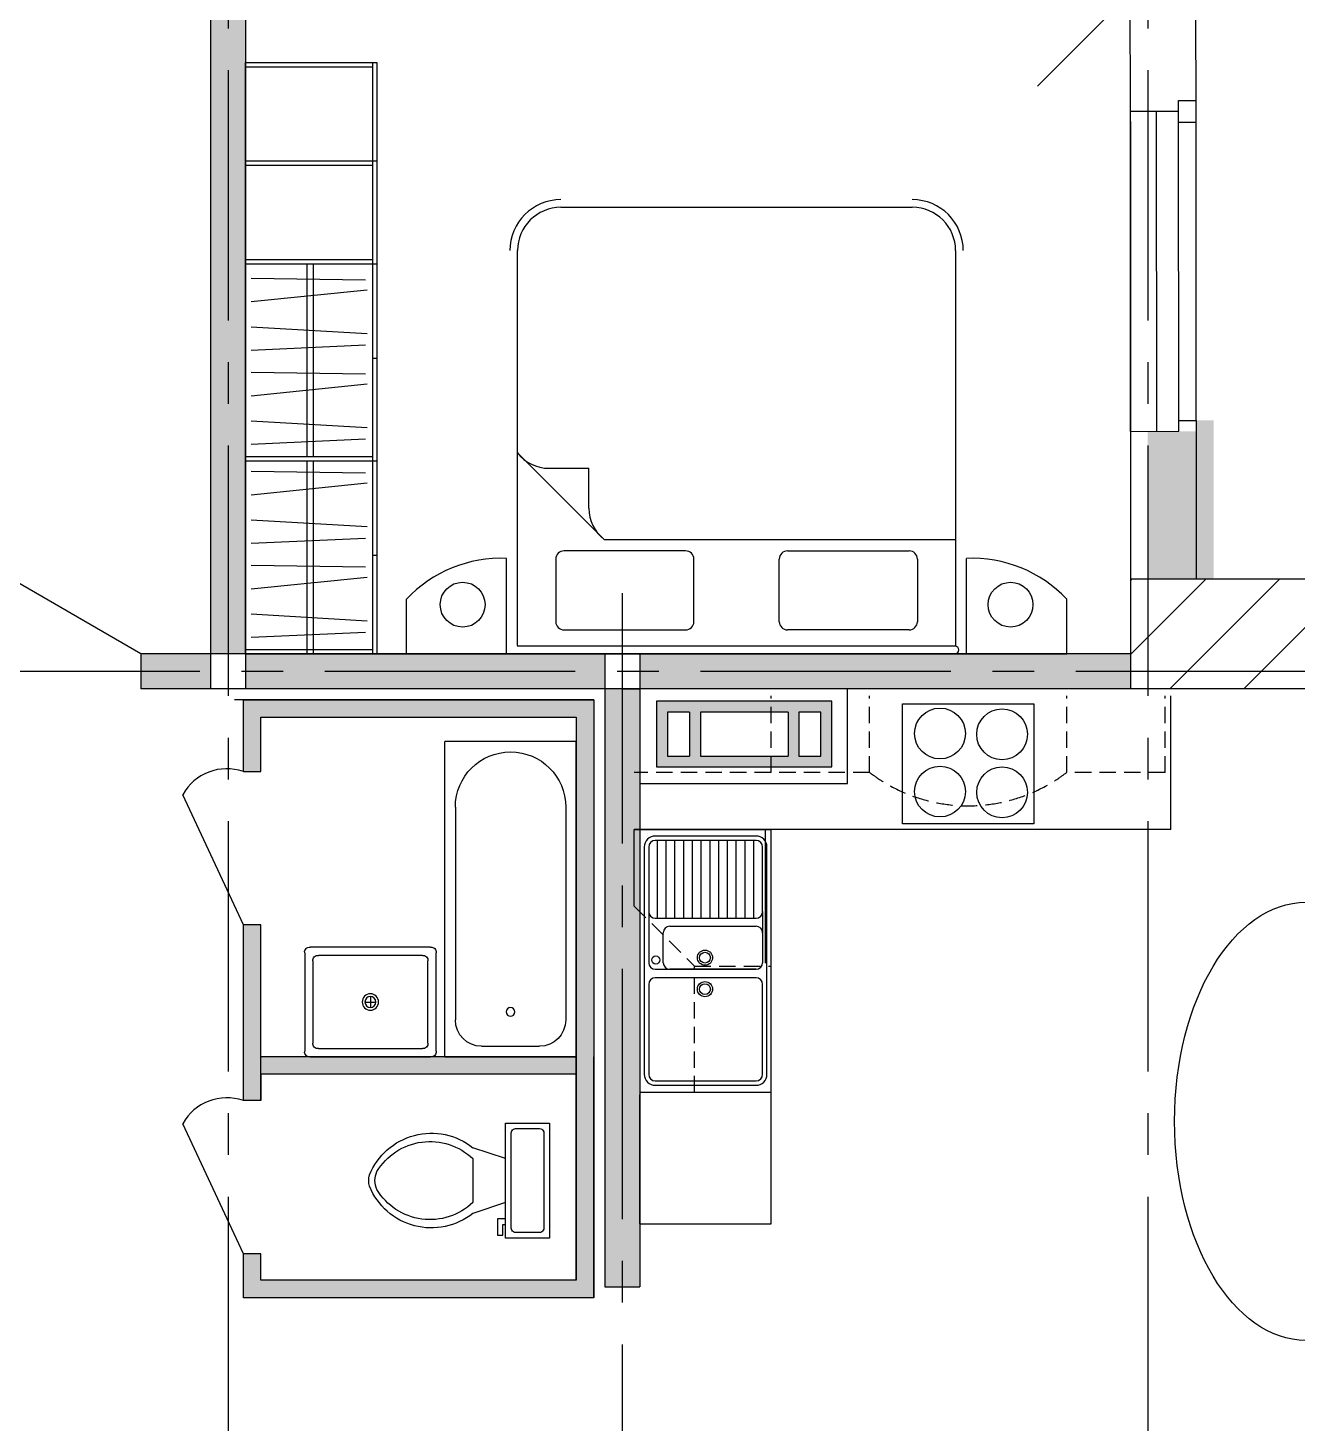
# Model space of a CAD drawing. Header units: millimetres. Extents: x -257254 to 390979, y -202328 to 355504.
# Drawn here: x 95515 to 101310, y 84244 to 90613 of the extents above; entities that cross this region are included whole.
import ezdxf

# ---------------------------------------------------------------- set-up
doc = ezdxf.new("R2010")
doc.units = ezdxf.units.MM
for name, pattern in [('CENTER2', [28.575, 19.05, -3.175, 3.175, -3.175]), ('DASHED', [70, 50, -20]), ('DASHED2', [0.375, 0.25, -0.125])]:
    doc.linetypes.add(name, pattern=pattern)
doc.layers.get('0').update_dxf_attribs({"lineweight": 25})
for name, color, linetype in [('MEBEL', 7, 'DASHED'), ('МЕБЕЛЬ', 104, 'Continuous'), ('Окна', 4, 'Continuous'), ('оси', 1, 'CENTER2')]:
    doc.layers.add(name, color=color, linetype=linetype)
doc.styles.add('ATTR', font='romans.shx', dxfattribs={"width": 0.8, "height": 1})

# ---------------------------------------------------------------- blocks, each defined once
blk = doc.blocks.new('Tank Toilet 3 PV')
for p, q in [((9.5, -6), (9.5, -2)), ((-10, -8.5), (-8, -8.5)), ((-10, -9.5), (-10, -8.5)), ((-7, -9.5), (-10, -9.5)), ((-8, -8.5), (-8, -8)), ((-7, -8), (-7, -9.5)), ((-4, -8), (-6, -14)), ((4, -8), (6, -14)), ((4, -14), (-4, -14))]:
    blk.add_line(p, q)
blk.add_lwpolyline([(10.5, -8), (10.5, 0), (-10.5, 0), (-10.5, -8)], close=True)
for points in [[(-9.5, -2), (-9.5, -6)], [(8.5, -1), (-8.5, -1)], [(-8.5, -7), (8.5, -7)]]:
    blk.add_lwpolyline(points)
for centre, radius, start, end in [((-8.62, -1.88), 0.884, 81.8699, 188.1301), ((8.62, -1.88), 0.884, 351.8699, 98.1301), ((-8.62, -6.12), 0.884, 171.8699, 278.1301), ((8.62, -6.12), 0.884, 261.8699, 8.1301), ((3.52, -21.58), 12.17, 141.4691, 247.9714), ((4.2, -21.82), 11.33, 136.3677, 238.9468), ((-3.52, -21.58), 12.17, 292.0284, 38.5307), ((-4.2, -21.82), 11.33, 301.053, 43.6321), ((0, -27.88), 4, 245.7318, 294.2682), ((0, -29), 4, 254.8605, 285.1395)]:
    blk.add_arc(centre, radius, start, end)
at = {"style": 'ATTR', "width": 0.8, "flags": 9}
blk.add_attdef('ESTCODE', (0, 0), '', height=0.000000846, dxfattribs=at)
blk = doc.blocks.new('A$C441F25BF')
at = {"layer": 'MEBEL', "linetype": 'ByBlock'}
for p, q in [((26.3, -1765.2), (26.2, 34.8)), ((26.2, 34.8), (776.2, 34.8)), ((776.3, -1765.2), (776.2, 34.8)), ((86.2, -340.2), (86.3, -1555.2)), ((716.2, -340.2), (716.3, -1555.2)), ((566.3, -1705.2), (236.3, -1705.2)), ((776.3, -1765.2), (26.3, -1765.2))]:
    blk.add_line(p, q, dxfattribs=at)
blk.add_circle((401.3, -1509.3), 25, dxfattribs=at)
for centre, radius, start, end in [((401.2, -340.2), 315, 0.001, 180.001), ((236.3, -1555.2), 150, 180.001, 270.001), ((566.3, -1555.2), 150, 270.001, 0.001)]:
    blk.add_arc(centre, radius, start, end, dxfattribs=at)
blk = doc.blocks.new('Utility Sink')
for p, q in [((-0.999995, -10), (1.000005, -10)), ((0.000005, -11), (0.000005, -9))]:
    blk.add_line(p, q)
for points in [[(-10.999995, 0), (10.999995, 0)], [(-11.999995, -19), (-11.999995, -1)], [(-10.499995, -17.5), (-10.499995, -2.5)], [(-9.499995, -1.5), (9.499995, -1.5)], [(10.499995, -2.5), (10.499995, -17.5)], [(11.999995, -1), (11.999995, -19)], [(10.999995, -20), (-10.999995, -20)], [(9.499995, -18.5), (-9.499995, -18.5)]]:
    blk.add_lwpolyline(points)
for radius in [1.5, 1]:
    blk.add_circle((0.000005, -10), radius)
for centre, start, end in [((-11.124995, -0.875), 81.8699, 188.1301), ((11.124995, -0.875), 351.8699, 98.1301), ((-9.624995, -2.375), 81.8699, 188.1301), ((9.624995, -2.375), 351.8699, 98.1301), ((-9.624995, -17.625), 171.8699, 278.1301), ((9.624995, -17.625), 261.8699, 8.130102), ((-11.124995, -19.125), 171.8699, 278.1301), ((11.124995, -19.125), 261.8699, 8.130102)]:
    blk.add_arc(centre, 0.883883, start, end)
at = {"style": 'ATTR', "width": 0.8, "flags": 9}
blk.add_attdef('ESTCODE', (0, 0), '', height=0.000048, dxfattribs=at)
blk = doc.blocks.new('вентблок')
for p, q in [((-250, 250), (-250, 50)), ((-200, 250), (-200, 50)), ((200, 250), (200, 50)), ((250, 250), (250, 50))]:
    blk.add_line(p, q)
blk.add_lwpolyline([(400, 300), (-400, 300), (-400, 0), (400, 0)], close=True)
for points in [[(-250, 250), (-350, 250), (-350, 50), (-250, 50)], [(200, 250), (-200, 250)], [(250, 50), (350, 50), (350, 250), (250, 250)], [(-200, 50), (200, 50)]]:
    blk.add_lwpolyline(points)

msp = doc.modelspace()

# ---------------------------------------------------------------- hatches: boundary and pattern name
h = msp.add_hatch()
h.set_pattern_fill('LINE', color=256, scale=75, angle=45)
h.paths.add_polyline_path([(84269.1248, 96076.14076), (83829.02596, 96076.14076), (83829.02596, 95656.14076), (84319.02935, 95656.14076), (84319.04756, 95736.2669), (84269.04756, 95736.27826)])
h.paths.add_polyline_path([(84269.14298, 96156.14076), (83829.02596, 96156.14076), (83829.02596, 96076.14076), (84269.1248, 96076.14076)])
h.paths.add_polyline_path([(88029.02596, 96076.14076), (85179.12483, 96076.14076), (85179.04754, 95736.07144), (85129.04754, 95736.08281), (85129.02937, 95656.14076), (88029.02596, 95656.14076)])
h.paths.add_polyline_path([(88029.02596, 96156.14076), (85179.14301, 96156.14076), (85179.12483, 96076.14076), (88029.02596, 96076.14076)])
h.paths.add_polyline_path([(88641.31346, 96076.14076), (88029.02596, 96076.14076), (88029.02596, 95656.14076), (88641.31346, 95656.14076)])
h.paths.add_polyline_path([(88641.31346, 96156.14076), (88029.02596, 96156.14076), (88029.02596, 96076.14076), (88641.31346, 96076.14076)])
h.paths.add_polyline_path([(89829.02596, 96076.14076), (89541.31346, 96076.14076), (89541.31346, 95656.14076), (89829.02596, 95656.14076)])
h.paths.add_polyline_path([(90226.71928, 96076.14076), (89829.02596, 96076.14076), (89829.02596, 95656.14076), (90226.71928, 95656.14076)])
h.paths.add_polyline_path([(89829.02596, 96156.14076), (89541.31346, 96156.14076), (89541.31346, 96076.14076), (89829.02596, 96076.14076)])
h.paths.add_polyline_path([(90226.71928, 96156.14076), (89829.02596, 96156.14076), (89829.02596, 96076.14076), (90226.71928, 96076.14076)])
h.paths.add_polyline_path([(79756.60777, 105928.96897), (79543.96164, 106258.25342), (79583.19033, 106289.25519), (79533.41597, 106352.23814), (79209.02596, 106096.14076), (79209.02596, 104396.14076), (79661.44414, 104396.14076)])
h.paths.add_polyline_path([(80924.00783, 107216.15399), (80974.00783, 107216.14263), (80974.02601, 107296.14262), (80729.18573, 107296.2669), (80522.32176, 107133.0485), (80571.75307, 107070.49964), (80620.68613, 107089.2218), (80725.28447, 106956.86626), (80923.93055, 106876.14076), (80923.95264, 106973.3203)])
h.paths.add_polyline_path([(80923.93055, 106876.14076), (80715.5801, 106969.14588), (80870.41467, 106773.22297)])
h.paths.add_polyline_path([(82729.18573, 107296.01462), (82484.02586, 107295.96917), (82484.00768, 107215.96917), (82534.01677, 107215.95781), (82533.94275, 106970.25072), (82453.19725, 106876.14076), (82732.76744, 106956.86626), (82837.36578, 107089.2218), (82886.19019, 107070.36215), (82935.6215, 107132.91101)])
h.paths.add_polyline_path([(82742.47181, 106969.14588), (82533.93045, 106876.14076), (82586.46825, 106771.74376)])
h.paths.add_polyline_path([(84249.02596, 106096.14076), (83924.63594, 106352.23814), (83874.86158, 106289.25519), (83914.09027, 106258.25342), (83749.02596, 106150.61564), (83749.02596, 104476.14076), (84249.02596, 104476.14076)])
h.paths.add_polyline_path([(83829.02596, 106150.61564), (83653.86233, 105928.96897), (83749.02596, 105853.83979), (83829.02596, 105790.30438)])
h.paths.add_polyline_path([(88029.02596, 106150.61564), (87943.96164, 106258.25342), (87983.19033, 106289.25519), (87933.41597, 106352.23814), (87609.02596, 106096.14076), (87609.02596, 104396.14076), (88029.02596, 104396.14076)])
h.paths.add_polyline_path([(88029.02596, 106150.61564), (88029.02596, 105793.15046), (88202.98824, 105930.4891)])
h.paths.add_polyline_path([(88109.02596, 105856.30835), (88029.02596, 105793.15046), (88029.02596, 104476.14076), (88109.02596, 104476.14076)])
h.paths.add_polyline_path([(89324.01696, 107216.32372), (89374.00783, 107216.14263), (89374.02601, 107296.14262), (89129.18573, 107296.2669), (88922.43041, 107132.91101), (88971.86172, 107070.36215), (89010.98176, 107101.50141), (89115.5801, 106969.14588), (89323.93055, 106876.14076), (89323.94356, 106973.38678)])
h.paths.add_polyline_path([(89323.93055, 106876.14076), (89115.5801, 106969.14588), (89270.38232, 106773.2639)])
h.paths.add_polyline_path([(91129.18573, 107296.01462), (90884.02586, 107295.96917), (90884.00768, 107215.96917), (90933.99764, 107215.95781), (90933.9223, 106796.09531), (90929.80134, 106796.12169), (90938.04137, 106876.12169), (91132.76744, 106956.86626), (91237.36578, 107089.2218), (91286.29884, 107070.49964), (91335.73015, 107133.0485)])
h.paths.add_polyline_path([(91142.47181, 106969.14588), (90854.11139, 106876.14076), (90986.46825, 106771.74376)])
h.paths.add_polyline_path([(92649.02596, 106096.14076), (92324.63594, 106352.23814), (92274.86158, 106289.25519), (92314.09027, 106258.25342), (92229.02596, 106150.61564), (92229.02596, 104476.14076), (92649.02596, 104476.14076)])
h.paths.add_polyline_path([(92229.02596, 106150.61564), (92053.86233, 105928.96897), (92149.02596, 105853.83979), (92149.02596, 105847.33451), (92229.02596, 105784.17661)])
h.paths.add_polyline_path([(92229.02596, 105784.17661), (92149.02596, 105847.33451), (92149.02596, 104476.14076), (92229.02596, 104476.14076)])
h.paths.add_polyline_path([(98349.02596, 106016.14076), (98399.02596, 106016.14076), (98399.02596, 106096.14076), (96429.02596, 106096.14076), (96429.02596, 105676.14076), (98349.02596, 105676.14076)])
h.paths.add_polyline_path([(100629.02596, 106096.14076), (99809.02596, 106096.14076), (99809.02596, 106016.14076), (99859.02596, 106016.14076), (99859.02596, 105676.14076), (100629.02596, 105676.14076)])
h.paths.add_polyline_path([(101829.02596, 106096.14076), (100629.02596, 106096.14076), (100629.02596, 105676.14076), (101829.02596, 105676.14076)])
h.paths.add_polyline_path([(98349.02596, 105676.14076), (96429.02596, 105676.14076), (96429.02596, 105596.14076), (98349.02596, 105596.14076)])
h.paths.add_polyline_path([(101829.02596, 105676.14076), (100629.02596, 105676.14076), (100629.02596, 105597.83062), (101750.72754, 105597.83062), (101829.02596, 105597.56509)])
h.paths.add_polyline_path([(100629.02596, 105676.14076), (99859.02596, 105676.14076), (99859.02596, 105597.83062), (100629.02596, 105597.83062)])
h.paths.add_polyline_path([(102249.02596, 106096.14076), (101829.02596, 106096.14076), (101829.02596, 105676.14076), (102249.02596, 105676.14076)])
h.paths.add_polyline_path([(102249.02596, 105676.14076), (101829.02596, 105676.14076), (101829.02596, 105597.56509), (101829.02596, 105596.14076), (102249.02596, 105596.14076)])
h.paths.add_polyline_path([(102249.02596, 105596.14076), (101829.02596, 105596.14076), (101829.02596, 104476.14076), (102249.02596, 104476.14076)])
h.paths.add_polyline_path([(101829.02596, 105596.14076), (101749.02596, 105596.14076), (101749.02882, 104476.14076), (101829.02596, 104476.14076)])
h.paths.add_polyline_path([(102249.02596, 104476.14076), (101829.02596, 104476.14076), (101829.02596, 104096.05804), (102169.02596, 104096.05804), (102169.02596, 104046.05804), (102249.02596, 104046.05804)])
h.paths.add_polyline_path([(101829.02596, 104476.14076), (101749.02882, 104476.14076), (101749.0298, 104096.05804), (101829.02596, 104096.05804)])
h.paths.add_polyline_path([(102249.02596, 102036.05804), (102169.02596, 102036.05804), (102169.02596, 101986.05804), (101829.02596, 101986.05804), (101829.02596, 100276.14076), (102249.02596, 100276.14076)])
h.paths.add_polyline_path([(101829.02596, 101986.05804), (101749.0352, 101986.05804), (101749.03958, 100276.14076), (101829.02596, 100276.14076)])
h.paths.add_polyline_path([(102249.02596, 96496.14076), (100629.02596, 96496.14076), (100629.02596, 96076.14076), (102304.7226, 96076.14076), (102409.64482, 96159.6608), (102440.78451, 96120.5415), (102505.1206, 96171.75422)])
h.paths.add_polyline_path([(101946.34822, 96076.14076), (100629.02596, 96076.14076), (100629.02596, 95996.14076), (102009.50611, 95996.14076)])
h.paths.add_polyline_path([(102249.02596, 88096.14076), (100549.02596, 88096.14076), (100549.02596, 87676.14076), (102304.7226, 87676.14076), (102409.64482, 87759.6608), (102440.78451, 87720.5415), (102505.1206, 87771.75422)])
h.paths.add_polyline_path([(101947.32502, 87676.14076), (100549.02596, 87676.14076), (100549.02596, 87596.14076), (102006.72498, 87596.14076), (102082.94196, 87499.59926), (102085.24966, 87501.43622)])
h.paths.add_polyline_path([(103284.81847, 86782.39757), (103223.97279, 86733.96328), (103255.7447, 86695.90254), (103121.54533, 86589.07735), (103029.04309, 86381.39591), (103127.56161, 86381.37352), (103369.20895, 86381.3186), (103368.96475, 86331.31865), (103448.83861, 86331.3005), (103449.02596, 86576.14076)])
h.paths.add_polyline_path([(103121.08747, 86589.65671), (102927.08682, 86435.22859), (103029.04309, 86381.39591), (102948.91306, 86381.41412)])
h.paths.add_polyline_path([(103029.04309, 86381.39591), (103029.07144, 86381.3959), (103127.56161, 86381.37352)], flags=17)
h.paths.add_polyline_path([(103449.02596, 84576.14077), (103448.96139, 84821.29148), (103368.83525, 84821.32788), (103368.84303, 84771.31878), (102948.84304, 84771.41424), (103029.02596, 84771.39602), (103029.02596, 84826.14076), (103029.02596, 84749.72199), (103121.70078, 84563.40087), (103255.90014, 84456.57568), (103225.03236, 84417.80044), (103285.87804, 84369.36615)])
h.paths.add_polyline_path([(103029.02596, 84749.72199), (103029.02596, 84771.39602), (102927.24227, 84717.24964), (103121.24292, 84562.82152)])
h.paths.add_polyline_path([(102505.1206, 83380.52731), (102440.78451, 83431.74003), (102409.64482, 83392.62073), (102304.7226, 83476.14076), (100548.53891, 83476.14076), (100548.53891, 83056.14076), (102249.02596, 83056.14076)])
h.paths.add_polyline_path([(102085.24966, 83650.8453), (101947.32502, 83476.14076), (102304.7226, 83476.14076)])
h.paths.add_polyline_path([(102085.24966, 83650.8453), (102082.94196, 83652.68227), (102006.72498, 83556.14076), (100629.02596, 83556.14076), (100629.02596, 83476.14076), (101947.32502, 83476.14076)])
h.paths.add_polyline_path([(100629.02596, 79276.14076), (98229.02596, 79276.14076), (98229.02596, 78856.14076), (100629.02596, 78856.14076)])
h.paths.add_polyline_path([(98229.02596, 79276.14076), (96429.02596, 79276.14076), (96429.02596, 78856.14076), (98229.02596, 78856.14076)])
h.paths.add_polyline_path([(96429.02596, 79276.14076), (94329.02596, 79276.14076), (94329.02596, 78856.14076), (96429.02596, 78856.14076)])
h.paths.add_polyline_path([(94329.02596, 79276.14076), (92229.02596, 79276.14076), (92229.02596, 78856.14076), (94329.02596, 78856.14076)])
h.paths.add_polyline_path([(92229.02596, 79276.14076), (92009.02596, 79276.14076), (92009.02596, 78856.14076), (92229.02596, 78856.14076)])
h.paths.add_polyline_path([(92229.02596, 79356.14076), (92009.02596, 79356.14076), (92009.02596, 79276.14076), (92229.02596, 79276.14076)])
h.paths.add_polyline_path([(94329.02596, 79356.14076), (93429.02596, 79356.14076), (92229.02596, 79356.14076), (92229.02596, 79276.14076), (94329.02596, 79276.14076)])
h.paths.add_polyline_path([(96429.02596, 79356.14076), (94329.02596, 79356.14076), (94329.02596, 79276.14076), (96429.02596, 79276.14076)])
h.paths.add_polyline_path([(98229.02596, 79356.14076), (97748.89825, 79356.14076), (96509.02596, 79356.14076), (96429.02596, 79356.14076), (96429.02596, 79276.14076), (98229.02596, 79276.14076)])
h.paths.add_polyline_path([(100629.02596, 79356.14076), (98229.02596, 79356.14076), (98229.02596, 79276.14076), (100629.02596, 79276.14076)])
h = msp.add_hatch()
h.set_pattern_fill('AR-SAND', color=256, scale=5)
h.paths.add_polyline_path([(100929.24832, 88821.75325), (100850.70266, 88821.69861), (100850.01028, 88771.69811), (100628.78247, 88771.54421), (100629.02596, 88096.14076), (100929.02596, 88096.14076)])
h.paths.add_polyline_path([(92309.02596, 95656.14076), (92009.02596, 95656.14076), (92009.02596, 90976.14076), (92309.02596, 90976.14076)])
h.paths.add_polyline_path([(92309.02596, 90976.14076), (92009.02596, 90976.14076), (92009.02596, 90317.36501), (92009.02596, 90317.36501), (92009.02596, 90367.36501), (92309.02596, 90367.36501)])
h.paths.add_polyline_path([(92309.02596, 88257.36501), (92009.02596, 88257.36501), (92009.02596, 88307.36501), (92009.02596, 88307.36501), (92009.02596, 87676.14076), (92309.02596, 87676.14076)])
h.paths.add_polyline_path([(92309.02596, 87676.14076), (92009.02596, 87676.14076), (92009.02596, 86389.24498), (92009.02596, 86389.24498), (92009.02596, 86439.24498), (92309.02596, 86439.24498)])
h.paths.add_polyline_path([(92309.02596, 84329.24498), (92009.02596, 84329.24498), (92009.02596, 84379.24498), (92009.02596, 83476.14076), (92309.02596, 83476.14076)])
h.paths.add_polyline_path([(92309.02596, 83396.14076), (92229.02596, 83476.14076), (92009.02596, 83476.14076), (92009.02596, 82389.04443), (92009.02596, 82389.04443), (92009.02596, 82439.04443), (92309.02596, 82439.04443)])
h.paths.add_polyline_path([(92309.02596, 80329.04443), (92009.02596, 80329.04443), (92009.02596, 80379.04443), (92009.02596, 79356.14076), (92229.02596, 79356.14076), (92309.02596, 79856.14076)])
h.paths.add_polyline_path([(100928.64347, 80421.75283), (100849.8365, 80421.698), (100849.87129, 80371.69802), (100628.64347, 80371.54411), (100629.02596, 79356.14076), (100929.02596, 79356.14076)])
h.paths.add_polyline_path([(100929.02596, 83056.14076), (100629.02596, 83056.14076), (100628.62097, 82641.54475), (100847.95654, 82641.69733), (100848.32688, 82591.69758), (100928.95652, 82591.75367)])
h.paths.add_polyline_path([(100929.02596, 91456.14076), (100629.02596, 91456.14076), (100629.02596, 91141.54495), (100848.36153, 91141.69754), (100848.39631, 91091.69755), (100929.02596, 91091.75364)])
at = {"ltscale": 50}
h = msp.add_hatch(color=256, dxfattribs=at)
h.dxf.hatch_style = 1
h.paths.add_polyline_path([(96349.02596, 91056.14076), (96129.02596, 91056.14076), (96129.02596, 90976.14076), (96349.02596, 90976.14076)])
h.paths.add_polyline_path([(96349.02596, 90976.14076), (96129.02596, 90976.14076), (96129.02596, 90896.14076), (96349.02596, 90896.14076)])
h.paths.add_polyline_path([(96429.02596, 92380.54713), (96349.02596, 92380.54713), (96349.02596, 91956.14076), (96429.02596, 91956.14076)])
h.paths.add_polyline_path([(96509.02596, 92380.54713), (96429.02596, 92380.54713), (96429.02596, 91956.14076), (96509.02596, 91956.14076)])
h.paths.add_polyline_path([(97343.98792, 91956.14076), (96509.02596, 91956.14076), (96509.02596, 91876.14076), (97343.98792, 91876.14076)])
h.paths.add_polyline_path([(97343.98792, 91876.14076), (96509.02596, 91876.14076), (96509.02596, 91796.14076), (97343.98792, 91796.14076)])
h.paths.add_polyline_path([(96429.02596, 91796.14076), (96349.02596, 91796.14076), (96349.02596, 91056.14076), (96429.02596, 91056.14076)])
h.paths.add_polyline_path([(96509.02596, 91796.14076), (96429.02596, 91796.14076), (96429.02596, 91056.14076), (96509.02596, 91056.14076)])
h.paths.add_polyline_path([(96429.02596, 90896.14076), (96349.02596, 90896.14076), (96349.02596, 87756.14076), (96429.02596, 87756.14076)])
h.paths.add_polyline_path([(96509.02596, 90896.14076), (96429.02596, 90896.14076), (96429.02596, 87756.14076), (96509.02596, 87756.14076)])
h = msp.add_hatch(color=256, dxfattribs=at)
h.dxf.hatch_style = 1
h.paths.add_polyline_path([(94329.02596, 87756.14076), (93083.39511, 87756.14076), (92309.02596, 87756.14076), (92309.02596, 87676.14076), (94329.02596, 87676.14076)])
h.paths.add_polyline_path([(94329.02596, 87676.14076), (92309.02596, 87676.14076), (92309.02596, 87596.14076), (93083.39511, 87596.14076), (94329.02596, 87596.14076)])
h.paths.add_polyline_path([(95031.69053, 87756.14076), (94329.02596, 87756.14076), (94329.02596, 87676.14076), (95031.69053, 87676.14076)])
h.paths.add_polyline_path([(95031.69053, 87676.14076), (94329.02596, 87676.14076), (94329.02596, 87596.14076), (95031.69053, 87596.14076)])
h.paths.add_polyline_path([(96349.02596, 87756.14076), (96031.69053, 87756.14076), (96031.69053, 87676.14076), (96349.02596, 87676.14076)])
h.paths.add_polyline_path([(96349.02596, 87676.14076), (96031.69053, 87676.14076), (96031.69053, 87596.14076), (96349.02596, 87596.14076)])
h.paths.add_polyline_path([(98149.02596, 83556.14076), (97659.02596, 83556.14076), (97659.02596, 83476.14076), (98149.02596, 83476.14076)])
h.paths.add_polyline_path([(100548.53891, 83556.14076), (99638.88258, 83556.14076), (98309.02596, 83556.14076), (98309.02596, 83476.14076), (100548.53891, 83476.14076)])
h.paths.add_polyline_path([(100548.53891, 83476.14076), (98309.02596, 83476.14076), (98309.02596, 83396.14076), (100548.53891, 83396.14076)])
h.paths.add_polyline_path([(98309.02596, 83866.14076), (98229.02596, 83866.14076), (98229.02596, 83556.14076), (98309.02596, 83556.14076)])
h.paths.add_polyline_path([(98229.02596, 83866.14076), (98149.02596, 83866.14076), (98149.02596, 83556.14076), (98229.02596, 83556.14076)])
h.paths.add_polyline_path([(98149.02596, 83476.14076), (97659.02596, 83476.14076), (97659.02596, 83396.14076), (98149.02596, 83396.14076)])
h.paths.add_polyline_path([(98149.02596, 87676.14076), (98149.02596, 87756.14076), (96509.02596, 87756.14076), (96509.02596, 87676.14076)])
h.paths.add_polyline_path([(98309.02596, 87756.14076), (98309.02596, 87676.14076), (100549.02596, 87676.14076), (100549.02596, 87756.14076)])
h.paths.add_polyline_path([(98149.02596, 87596.14076), (98149.02596, 87676.14076), (96509.02596, 87676.14076), (96509.02596, 87596.14076)])
h.paths.add_polyline_path([(98309.02596, 87676.14076), (98309.02596, 87596.14076), (100549.02596, 87596.14076), (100549.02596, 87676.14076)])
h = msp.add_hatch(color=256, dxfattribs=at)
h.dxf.hatch_style = 1
h.paths.add_polyline_path([(98229.02596, 87596.14076), (98149.02596, 87596.14076), (98149.02596, 84866.14076), (98229.02596, 84866.14076)])
h.paths.add_polyline_path([(98309.02596, 87596.14076), (98229.02596, 87596.14076), (98229.02596, 84866.14076), (98309.02596, 84866.14076)])
h.paths.add_polyline_path([(94329.02596, 83556.14076), (92309.02596, 83556.14076), (92309.02596, 83476.14076), (94329.02596, 83476.14076)])
h.paths.add_polyline_path([(94329.02596, 83476.14076), (92309.02596, 83476.14076), (92309.02596, 83396.14076), (94329.02596, 83396.14076)])
h.paths.add_polyline_path([(95199.02596, 83556.14076), (94329.02596, 83556.14076), (94329.02596, 83476.14076), (95199.02596, 83476.14076)])
h.paths.add_polyline_path([(95199.02596, 83476.14076), (94329.02596, 83476.14076), (94329.02596, 83396.14076), (95199.02596, 83396.14076)])
h.paths.add_polyline_path([(96349.02596, 83556.14076), (96199.02596, 83556.14076), (96199.02596, 83476.14076), (96349.02596, 83476.14076)])
h.paths.add_polyline_path([(96349.02596, 83476.14076), (96199.02596, 83476.14076), (96199.02596, 83396.14076), (96349.02596, 83396.14076)])
h.paths.add_polyline_path([(96659.02596, 83556.14076), (96509.02596, 83556.14076), (96509.02596, 83476.14076), (96659.02596, 83476.14076)])
h.paths.add_polyline_path([(96659.02596, 83476.14076), (96509.02596, 83476.14076), (96509.02596, 83396.14076), (96659.02596, 83396.14076)])
h = msp.add_hatch(color=256)
h.dxf.hatch_style = 1
h.paths.add_polyline_path([(98099.02596, 87546.14076), (96499.02596, 87546.14076), (96499.02596, 87218.30396), (96579.02596, 87218.30396), (96579.02596, 87466.14076), (98019.02596, 87466.14076), (98019.02596, 87356.14076), (98019.05109, 87356.14076), (98019.02596, 85916.14076), (98019.02596, 84896.14076), (96579.02596, 84896.14076), (96579.02596, 85016.14076), (96499.02596, 85016.14076), (96499.02596, 84816.14076), (98099.02596, 84816.14076), (98099.02596, 85916.14076)])
h.paths.add_polyline_path([(96579.02596, 86518.30396), (96499.02596, 86518.30396), (96499.02596, 85716.14076), (96579.02596, 85716.14076), (96579.02596, 85836.14076)], flags=17)
h.paths.add_polyline_path([(98019.02596, 85916.14076), (97360.3092, 85916.14076, -0.0710679055), (97354.05919, 85916.14076), (96804.05945, 85916.14076, -0.0710679055), (96797.80944, 85916.14076), (96579.02596, 85916.14076), (96579.02596, 85836.14076), (98019.02596, 85836.14076)], flags=17)
h = msp.add_hatch(color=256)
h.dxf.hatch_style = 1
h.paths.add_polyline_path([(98606.34536, 87539.16544), (98385.99634, 87539.16544), (98385.99634, 87239.16544), (98606.34536, 87239.16544), (98606.34536, 87289.16544), (98585.99634, 87289.16544), (98585.99634, 87489.16544), (98606.34536, 87489.16544)])
h.paths.add_polyline_path([(98535.99634, 87489.16544), (98535.99634, 87289.16544), (98435.99634, 87289.16544), (98435.99634, 87489.16544)], flags=16)
h.paths.add_polyline_path([(99185.99634, 87539.16544), (98606.34536, 87539.16544), (98606.34536, 87489.16544), (98985.99634, 87489.16544), (98985.99634, 87289.16544), (98606.34536, 87289.16544), (98606.34536, 87239.16544), (99185.99634, 87239.16544)])
h.paths.add_polyline_path([(99035.99634, 87489.16544), (99135.99634, 87489.16544), (99135.99634, 87289.16544), (99035.99634, 87289.16544)], flags=16)

# ---------------------------------------------------------------- linework, layer by layer
at = {"ltscale": 20}
for p, q in [((96349.02596, 92380.54713), (96349.02596, 87596.14076)), ((96509.02596, 92380.54713), (96509.02596, 87596.14076)), ((100549.02596, 90186.64907), (100549.02596, 87596.14076)), ((100849.97548, 88821.75375), (100849.02596, 88096.14076)), ((96031.69053, 87756.14076), (95130.86332, 88276.23359)), ((102249.02596, 88096.14076), (100549.02596, 88096.14076)), ((100549.02596, 87756.14076), (96031.69053, 87756.14076)), ((96031.69053, 87756.14076), (96031.69053, 87596.14076)), ((102006.72498, 87596.14076), (96031.69053, 87596.14076)), ((96349.02596, 87596.14076), (96031.69053, 87596.14076)), ((97659.02596, 87546.14076), (97819.02596, 87546.14076))]:
    msp.add_line(p, q, dxfattribs=at)
for p, q in [((100550.01034, 88771.54506), (100548.78247, 88771.54506)), ((99257.08278, 87164.21441), (99257.08278, 87596.14076)), ((98309.02596, 87164.21441), (99257.08278, 87164.21441))]:
    msp.add_line(p, q)
at = {"ltscale": 50}
for p, q in [((98149.02596, 87756.14076), (98149.02596, 84866.14076)), ((98309.02596, 87756.14076), (98309.02596, 84866.14076)), ((98229.02596, 87596.14076), (98309.02596, 87596.14076)), ((98099.02596, 87546.14076), (96459.02596, 87546.14076)), ((96499.02596, 87218.30396), (96499.02596, 87546.14076)), ((96499.02596, 87546.14076), (98099.02596, 87546.14076)), ((98099.02596, 87546.14076), (98099.02596, 84816.14076)), ((96579.02596, 87218.30396), (96579.02596, 87466.14076)), ((96579.02596, 87466.14076), (98019.02596, 87466.14076)), ((98019.02596, 87466.14076), (98019.02596, 84896.14076)), ((96499.02596, 87218.30396), (96579.02596, 87218.30396)), ((96499.02596, 86518.30396), (96222.09504, 87112.18423)), ((96499.02596, 85716.14076), (96499.02596, 86518.30396)), ((96579.02596, 86518.30396), (96499.02596, 86518.30396)), ((96579.02596, 85716.14076), (96579.02596, 86518.30396)), ((98019.02596, 85916.14076), (96579.02596, 85916.14076)), ((98019.02596, 84896.14076), (98019.02596, 85916.14076)), ((98099.02596, 84816.14076), (98099.02596, 85916.14076)), ((98019.02596, 85836.14076), (96579.02596, 85836.14076)), ((96579.02596, 85836.14076), (96579.02596, 85726.14076)), ((96579.02596, 85836.14076), (96579.02596, 85716.14076)), ((96579.02596, 85716.14076), (96499.02596, 85716.14076)), ((96499.02596, 85016.14076), (96222.09504, 85610.02103)), ((96499.02596, 84816.14076), (96499.02596, 85016.14076)), ((96579.02596, 85016.14076), (96499.02596, 85016.14076)), ((96579.02596, 84896.14076), (96579.02596, 85016.14076)), ((98019.02596, 84896.14076), (96579.02596, 84896.14076)), ((98149.02596, 84866.14076), (98309.02596, 84866.14076)), ((98099.02596, 84816.14076), (96499.02596, 84816.14076))]:
    msp.add_line(p, q, dxfattribs=at)
for centre in [(96423.22876, 87001.70448), (96423.22876, 85499.54129)]:
    msp.add_arc(centre, 229.47886, 70.712928478, 151.220666797)
at = {"layer": 'МЕБЕЛЬ'}
for p, q in [((96509.02596, 87756.14076), (96509.02596, 90456.14076)), ((96509.02596, 90456.14076), (97109.02596, 90456.14076)), ((97089.02596, 90456.14076), (97089.02596, 87756.14076)), ((97109.02596, 90456.14076), (97109.02596, 87756.14076)), ((96509.02596, 90436.14076), (97089.02596, 90436.14076)), ((96509.02596, 90006.14076), (97109.02596, 90006.14076)), ((96509.02596, 89986.14076), (97089.02596, 89986.14076)), ((96509.02596, 89556.14076), (97089.02596, 89556.14076)), ((96509.02596, 89536.14076), (97109.02596, 89536.14076)), ((96788.74153, 89536.14076), (96788.74153, 88656.14076)), ((96817.33996, 89536.14076), (96817.33996, 88656.14076)), ((96535.1471, 89471.01752), (97056.89569, 89463.35134)), ((96535.1471, 89363.69015), (97064.56844, 89417.35392)), ((96535.1471, 89248.69642), (97064.56844, 89218.03153)), ((97056.89569, 89164.36776), (96535.1471, 89141.36905)), ((97089.02596, 89106.14076), (97109.02596, 89106.14076)), ((96535.1471, 89041.70785), (97056.89569, 89034.04167)), ((96535.1471, 88934.38048), (97064.56844, 88988.04425)), ((96535.1471, 88819.38676), (97064.56844, 88788.72186)), ((97056.89569, 88735.05809), (96535.1471, 88712.05938)), ((96509.02596, 88656.14076), (97089.02596, 88656.14076)), ((96509.02596, 88636.14076), (97109.02596, 88636.14076)), ((96788.74153, 88636.14076), (96788.74153, 87756.14076)), ((96817.33996, 88636.14076), (96817.33996, 87756.14076)), ((96535.1471, 88589.39931), (97056.89569, 88581.73313)), ((96535.1471, 88482.07194), (97064.56844, 88535.73571)), ((96535.1471, 88367.07821), (97064.56844, 88336.41332)), ((97056.89569, 88282.74955), (96535.1471, 88259.75084)), ((96535.1471, 88160.08964), (97056.89569, 88152.42346)), ((97089.02596, 88206.14076), (97109.02596, 88206.14076)), ((96535.1471, 88052.76227), (97064.56844, 88106.42604)), ((96535.1471, 87937.76855), (97064.56844, 87907.10365)), ((97056.89569, 87853.43988), (96535.1471, 87830.44117)), ((96509.02596, 87776.14076), (97089.02596, 87776.14076)), ((96509.02596, 87756.14076), (97109.02596, 87756.14076)), ((98714.94085, 87756.14076), (100258.64875, 87756.14076)), ((98714.94085, 87756.14076), (100258.64875, 87756.14076)), ((99508.47018, 87526.92442), (100108.47018, 87526.92442)), ((99508.47018, 86979.88801), (99508.47018, 87526.92442)), ((100108.47018, 87526.92442), (100108.47018, 86979.88801)), ((100733.47018, 86953.40621), (100733.47018, 87564.21441)), ((98283.47018, 86953.40621), (98883.47018, 86953.40621)), ((98283.47018, 86953.40621), (98883.47018, 86953.40621)), ((98883.47018, 86953.40621), (98283.47018, 86953.40621)), ((100733.47018, 86953.40621), (98883.47018, 86953.40621)), ((98883.47018, 86344.21441), (98883.47018, 86953.40621)), ((98883.47018, 86953.40621), (98909.02596, 86953.40621)), ((98909.02596, 85153.40621), (98909.02596, 86953.40621)), ((100108.47018, 86979.88801), (99508.47018, 86979.88801)), ((98839.87596, 86923.89107), (98379.87596, 86923.89107)), ((98839.87596, 86903.65809), (98379.87596, 86903.65809)), ((98389.87596, 86548.63097), (98389.87596, 86903.65809)), ((98429.87596, 86548.63097), (98429.87596, 86903.65809)), ((98469.87596, 86548.63097), (98469.87596, 86903.65809)), ((98509.87596, 86548.63097), (98509.87596, 86903.65809)), ((98549.87596, 86548.63097), (98549.87596, 86903.65809)), ((98589.87596, 86548.63097), (98589.87596, 86903.65809)), ((98629.87596, 86548.63097), (98629.87596, 86903.65809)), ((98669.87596, 86548.63097), (98669.87596, 86903.65809)), ((98709.87596, 86548.63097), (98709.87596, 86903.65809)), ((98749.87596, 86548.63097), (98749.87596, 86903.65809)), ((98789.87596, 86548.63097), (98789.87596, 86903.65809)), ((98829.87596, 86548.63097), (98829.87596, 86903.65809)), ((98329.87596, 86873.89107), (98329.87596, 85836.03911)), ((98349.87596, 86873.65809), (98349.87596, 86578.63097)), ((98869.87596, 86578.63097), (98869.87596, 86873.65809)), ((98889.87596, 85836.03911), (98889.87596, 86873.89107)), ((98349.87596, 86640.77048), (98349.87596, 86345.74336)), ((98869.87596, 86578.63097), (98869.87596, 86345.74336)), ((98379.87596, 86548.63097), (98839.87596, 86548.63097)), ((98446.09914, 86512.436), (98839.87596, 86512.436)), ((98416.09914, 86345.74336), (98416.09914, 86482.436)), ((98379.87596, 86315.74336), (98839.87596, 86315.74336)), ((98839.87596, 86315.74336), (98446.09914, 86315.74336)), ((98349.87596, 86246.64293), (98349.87596, 85836.03911)), ((98839.87596, 86276.64293), (98379.87596, 86276.64293)), ((98869.87596, 85836.03911), (98869.87596, 86246.64293)), ((98379.87596, 85806.03911), (98839.87596, 85806.03911)), ((98909.02596, 85753.40621), (98309.02596, 85753.40621)), ((98379.87596, 85786.03911), (98839.87596, 85786.03911)), ((98309.02596, 85153.40621), (98909.02596, 85153.40621))]:
    msp.add_line(p, q, dxfattribs=at)
at = {"layer": 'МЕБЕЛЬ', "linetype": 'Continuous', "ltscale": 55}
for p, q in [((97948.88957, 89794.33733), (99553.51184, 89794.33733)), ((97751.20071, 87794.33733), (97751.20071, 89596.64846)), ((99751.20071, 89596.64846), (99751.20071, 87794.33733))]:
    msp.add_line(p, q, dxfattribs=at)
at = {"layer": 'МЕБЕЛЬ', "linetype": 'Continuous', "ltscale": 800}
for p, q in [((98146.25191, 88277.79266), (97751.20071, 88672.84387)), ((97894.2374, 88602.89833), (98076.30637, 88602.89833)), ((98076.30637, 88420.82935), (98076.30637, 88602.89833)), ((98146.25191, 88277.79266), (98751.20071, 88277.79266)), ((98751.20071, 88277.79266), (99751.20071, 88277.79266)), ((97701.03217, 87756.14076), (97701.03217, 88191.52371)), ((99801.36925, 87756.14076), (99801.36925, 88191.52371)), ((99748.89825, 87791.02151), (97748.89825, 87791.02151)), ((99748.89825, 87756.14076), (97748.89825, 87756.14076))]:
    msp.add_line(p, q, dxfattribs=at)
at = {"layer": 'МЕБЕЛЬ', "linetype": 'Continuous'}
for p, q in [((97243.75267, 87756.14076), (97243.75267, 88005.62406)), ((100258.64875, 87756.14076), (100258.64875, 88005.62406)), ((97701.03217, 87756.14076), (97243.75267, 87756.14076)), ((99801.36925, 87756.14076), (100258.64875, 87756.14076))]:
    msp.add_line(p, q, dxfattribs=at)
at = {"layer": 'МЕБЕЛЬ', "ltscale": 50}
msp.add_line((96509.02596, 87756.14076), (99239.02596, 87756.14076), dxfattribs=at)
at = {"layer": 'МЕБЕЛЬ', "linetype": 'DASHED2', "ltscale": 300}
for p, q in [((98908.47018, 87214.21441), (98908.47018, 87564.21441)), ((99358.47018, 87214.21441), (99358.47018, 87564.21441)), ((100258.47018, 87214.21441), (100258.47018, 87564.21441)), ((100708.47018, 87214.21441), (100708.47018, 87564.21441)), ((99358.47018, 87214.21441), (98283.47018, 87214.21441)), ((100708.47018, 87214.21441), (100258.47018, 87214.21441)), ((98284.02596, 86603.40621), (98559.02596, 86329.83619)), ((98559.02596, 86329.83619), (98909.02596, 86329.83619)), ((98559.02596, 85753.40621), (98559.02596, 86329.83619))]:
    msp.add_line(p, q, dxfattribs=at)
at = {"layer": 'МЕБЕЛЬ', "linetype": 'Continuous'}
for points in [[(98518.51775, 88225.67513), (97963.4736, 88225.67513)], [(98983.88366, 88225.67513), (99538.92781, 88225.67513)], [(97925.74645, 88187.94798), (97925.74645, 87902.5796)], [(98556.24489, 87902.5796), (98556.24489, 88187.94798)], [(98946.15652, 87902.5796), (98946.15652, 88187.94798)], [(99576.65496, 88187.94798), (99576.65496, 87902.5796)], [(97963.4736, 87864.85245), (98518.51775, 87864.85245)], [(99538.92781, 87864.85245), (98983.88366, 87864.85245)]]:
    msp.add_lwpolyline(points, dxfattribs=at)
at = {"layer": 'МЕБЕЛЬ', "linetype": 'Continuous', "ltscale": 55}
for centre in [(97500.34294, 87980.21677), (100002.05847, 87980.21677)]:
    msp.add_circle(centre, 102.43432, dxfattribs=at)
at = {"layer": 'МЕБЕЛЬ'}
for centre, radius in [((99679.85127, 87391.8372), 115.94064), ((99963.28719, 87388.21753), 115.94064), ((99679.97339, 87126.9618), 115.94064), ((99963.4093, 87123.34213), 115.94064), ((98382.29699, 86358.02091), 18.39536), ((98606.79032, 86368.52895), 34.70216), ((98606.79032, 86368.52895), 24.70216), ((98606.79032, 86224.92317), 34.70216), ((98606.79032, 86224.92317), 24.70216)]:
    msp.add_circle(centre, radius, dxfattribs=at)
at = {"layer": 'МЕБЕЛЬ', "linetype": 'Continuous', "ltscale": 55}
for centre, radius, start, end in [((97948.88957, 89596.64846), 232.68887, 90, 180), ((99553.51184, 89596.64846), 232.68887, 0, 90), ((97948.88957, 89596.64846), 197.68887, 90, 180), ((99553.51184, 89596.64846), 197.68887, 0, 90)]:
    msp.add_arc(centre, radius, start, end, dxfattribs=at)
at = {"layer": 'МЕБЕЛЬ', "linetype": 'Continuous', "ltscale": 800}
for centre, radius, start, end in [((97894.33204, 88784.31767), 181.41937, 217.912235414, 270.02989079), ((98257.72571, 88420.924), 181.41937, 179.970109217, 232.087764585), ((97963.4736, 88187.94798), 37.72715, 90, 180), ((98518.51775, 88187.94798), 37.72715, 0, 90), ((98983.88366, 88187.94798), 37.72715, 90, 180), ((99538.92781, 88187.94798), 37.72715, 0, 90), ((97676.22356, 87597.18615), 594.85511, 87.609769759, 136.637054756), ((99826.17785, 87597.18615), 594.85511, 43.362945244, 92.390230241), ((97963.4736, 87902.5796), 37.72715, 180, 270), ((98518.51775, 87902.5796), 37.72715, 270, 0), ((98983.88366, 87902.5796), 37.72715, 180, 270), ((99538.92781, 87902.5796), 37.72715, 270, 0), ((99748.89825, 87773.58113), 17.44037, 270, 90)]:
    msp.add_arc(centre, radius, start, end, dxfattribs=at)
at = {"layer": 'МЕБЕЛЬ', "linetype": 'DASHED2', "ltscale": 300}
msp.add_arc((99808.47018, 87802.28882), 740.4941, 232.576447524, 307.423552476, dxfattribs=at)
at = {"layer": 'МЕБЕЛЬ'}
for centre, radius, start, end in [((98379.87596, 86873.89107), 50, 90, 180), ((98379.87596, 86873.65809), 30, 90, 180), ((98839.87596, 86873.89107), 50, 0, 90), ((98839.87596, 86873.65809), 30, 0, 90), ((98379.87596, 86578.63097), 30, 180, 270), ((98839.87596, 86578.63097), 30, 270, 0), ((98446.09914, 86482.436), 30, 90, 180), ((98839.87596, 86482.436), 30, 0, 90), ((98379.87596, 86345.74336), 30, 180, 270), ((98446.09914, 86345.74336), 30, 180, 270), ((98839.87596, 86345.74336), 30, 270, 0), ((98379.87596, 86246.64293), 30, 90, 180), ((98839.87596, 86246.64293), 30, 0, 90), ((98379.87596, 85836.03911), 50, 180, 270), ((98379.87596, 85836.03911), 30, 180, 270), ((98839.87596, 85836.03911), 50, 270, 0), ((98839.87596, 85836.03911), 30, 270, 0)]:
    msp.add_arc(centre, radius, start, end, dxfattribs=at)
at = {"layer": 'МЕБЕЛЬ', "ltscale": 300}
msp.add_ellipse((101351.00088, 85621.43038), major_axis=(-0.03831, -1000), ratio=0.6, dxfattribs=at)
at = {"layer": 'Окна'}
for p, q in [((100548.99465, 90231.54471), (100548.36158, 91141.54449)), ((100849.02936, 90181.75342), (100848.3963, 91091.7532)), ((100768.95981, 90281.69775), (100848.95979, 90281.7534)), ((100768.9946, 90231.69776), (100768.95981, 90281.69775)), ((100768.9946, 90231.69776), (100548.99465, 90231.54471)), ((100550.25382, 88771.54506), (100548.99465, 90231.54471)), ((100550.25382, 88771.54506), (100548.99465, 90231.54471)), ((100670.01031, 88771.62854), (100668.99462, 90231.62819)), ((100770.01028, 88771.69811), (100768.9946, 90231.69776)), ((100849.02936, 90181.75342), (100769.02938, 90181.69777)), ((100849.97548, 88821.75375), (100849.02936, 90181.75342)), ((100769.9755, 88821.6981), (100849.97548, 88821.75375)), ((100770.01028, 88771.69811), (100769.9755, 88821.6981)), ((100550.01034, 88771.54506), (100770.01028, 88771.69811))]:
    msp.add_line(p, q, dxfattribs=at)
at = {"layer": 'Окна', "color": 6}
msp.add_line((100768.32351, 90991.69758), (100125.30414, 90347.78292), dxfattribs=at)
at = {"layer": 'оси', "ltscale": 60}
for p, q in [((96429.02596, 110994.86086), (96429.02596, 76029.63797)), ((100629.02596, 110994.86086), (100629.02596, 76029.63797)), ((98229.02596, 88032.08249), (98229.02596, 76029.63797)), ((90013.70524, 87676.14076), (107563.39663, 87676.14076)), ((98284.02596, 86603.40621), (98284.02596, 86953.40621)), ((98309.02596, 85753.40621), (98309.02596, 85153.40621)), ((98309.02596, 85153.40621), (98309.02596, 85742.59801))]:
    msp.add_line(p, q, dxfattribs=at)

# ---------------------------------------------------------------- block references
msp.add_blockref('вентблок', (98785.99634, 87239.16544))
at = {"xscale": -0.8000000000001821, "yscale": 0.8000000000001821, "zscale": 0.8000000000001819}
msp.add_blockref('A$C441F25BF', (98040.04116, 87328.27198), dxfattribs=at)
at = {"xscale": -24.99999999963621, "yscale": 24.99999999963621, "zscale": 24.9999999996362}
for name, p, rotation in [('Utility Sink', (97079.05932, 85916.14076), 180), ('Tank Toilet 3 PV', (97896.7485, 85350.95286), 270)]:
    msp.add_blockref(name, p, dxfattribs=dict(at, rotation=rotation))

doc.saveas('drawing.dxf')
